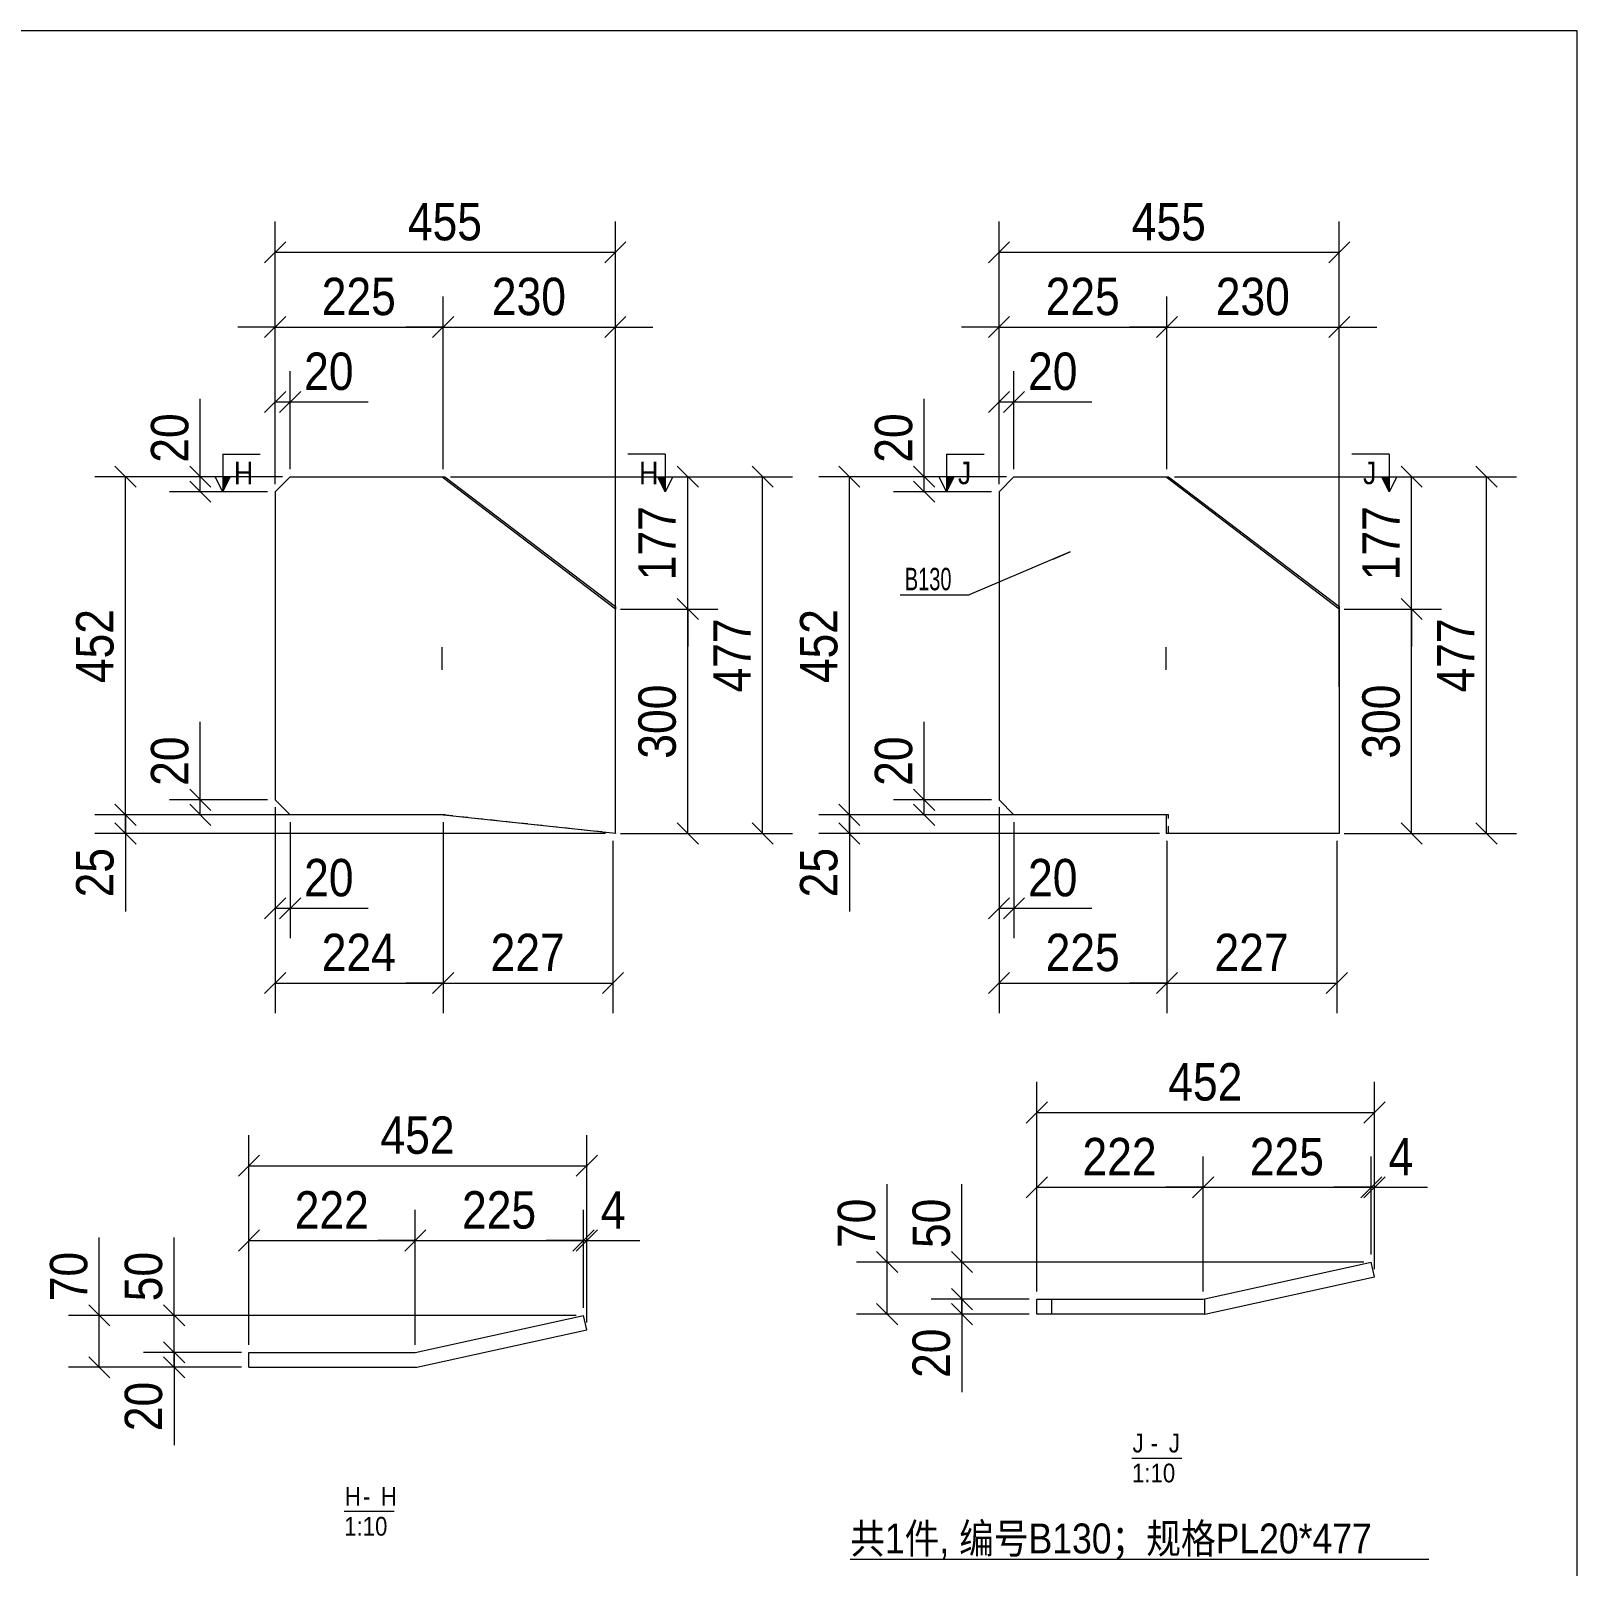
# Model space of a CAD drawing. Header units: inches. Extents: x 0 to 1938, y -2180 to 0.
# Drawn here: x 1078.4 to 1285, y -1965.2 to -1760 of the extents above; entities that cross this region are included whole.
import ezdxf

# ---------------------------------------------------------------- set-up
doc = ezdxf.new("R2010")
doc.units = ezdxf.units.IN
doc.header["$MEASUREMENT"] = 0
for name, pattern in [('XKITLINE00', [0]), ('XKITLINE01', [4, 1, -1, 1, -1]), ('XKITLINE03', [6, 3, -1, 1, -1])]:
    doc.linetypes.add(name, pattern=pattern)
for name, color, linetype, lineweight in [('DrawingSheet', 5, 'Continuous', 0), ('OtherObjectType', 1, 'Continuous', 0), ('Part', 2, 'Continuous', 0), ('PartMark', 3, 'Continuous', 0), ('Section', 6, 'Continuous', 0), ('Z-DIMENSIONS', 1, 'Continuous', 0)]:
    doc.layers.add(name, color=color, linetype=linetype, lineweight=lineweight)
doc.styles.add('Arial Narrow', font='ARIAL.TTF')
doc.styles.add('romsim', font='ARIAL.TTF')
doc.styles.add('宋体', font='ARIAL.TTF')

# ---------------------------------------------------------------- blocks, each defined once
blk = doc.blocks.new('*A1985')
at = {"layer": 'Part', "color": 2, "linetype": 'XKITLINE00', "lineweight": 0}
for p, q in [((479.72, 248.33), (502.21, 253.28)), ((502.64, 251.33), (502.21, 253.28)), ((479.94, 246.33), (502.64, 251.33)), ((457.49, 246.33), (457.49, 248.33)), ((457.49, 248.33), (479.72, 248.33)), ((457.49, 246.33), (479.94, 246.33))]:
    blk.add_line(p, q, dxfattribs=at)
blk = doc.blocks.new('*A1986')
at = {"layer": 'Part', "color": 2, "linetype": 'XKITLINE00', "lineweight": 0}
for p, q in [((460.99, 363.4), (462.99, 365.4)), ((462.99, 365.4), (483.66, 365.4)), ((483.49, 365.2), (483.33, 365.4)), ((506.47, 347.7), (483.49, 365.2)), ((483.66, 365.4), (506.47, 348.04)), ((460.99, 363.4), (460.99, 322.2)), ((506.47, 348.04), (506.47, 347.7)), ((506.47, 317.7), (506.47, 347.7)), ((462.99, 320.2), (460.99, 322.2)), ((483.33, 320.2), (462.99, 320.2)), ((483.39, 320.2), (483.33, 320.2)), ((483.49, 320.17), (483.39, 320.2)), ((506.47, 317.7), (483.49, 320.17))]:
    blk.add_line(p, q, dxfattribs=at)
at = {"layer": 'Part', "color": 1, "linetype": 'XKITLINE03', "lineweight": 0}
blk.add_line((483.33, 339.59), (483.33, 343.51), dxfattribs=at)
at = {"layer": 'Part', "color": 6, "linetype": 'XKITLINE01', "lineweight": 0}
for p, q in [((483.49, 320.2), (483.39, 320.2)), ((483.77, 320.2), (483.39, 320.2)), ((483.77, 320.2), (506.47, 317.75)), ((506.47, 317.75), (506.47, 317.7))]:
    blk.add_line(p, q, dxfattribs=at)
blk = doc.blocks.new('*A1996')
at = {"layer": 'Part', "color": 2, "linetype": 'XKITLINE00', "lineweight": 0}
for p, q in [((559.74, 365.4), (557.74, 363.4)), ((559.74, 365.4), (580.41, 365.4)), ((580.24, 365.2), (580.08, 365.4)), ((603.22, 347.7), (580.24, 365.2)), ((580.41, 365.4), (603.22, 348.04)), ((557.74, 363.4), (557.74, 322.2)), ((603.22, 348.04), (603.22, 317.7)), ((559.74, 320.2), (557.74, 322.2)), ((580.08, 320.2), (559.74, 320.2)), ((580.08, 320.2), (580.08, 317.7)), ((603.22, 317.7), (580.08, 317.7))]:
    blk.add_line(p, q, dxfattribs=at)
at = {"layer": 'Part', "color": 1, "linetype": 'XKITLINE03', "lineweight": 0}
blk.add_line((580.08, 339.59), (580.08, 343.51), dxfattribs=at)
at = {"layer": 'Part', "color": 6, "linetype": 'XKITLINE01', "lineweight": 0}
for p, q in [((580.41, 320.2), (580.08, 320.2)), ((580.41, 317.7), (580.41, 320.2))]:
    blk.add_line(p, q, dxfattribs=at)
blk = doc.blocks.new('*A1997')
at = {"layer": 'Part', "color": 2, "linetype": 'XKITLINE00', "lineweight": 0}
for p, q in [((585.02, 255.45), (607.5, 260.4)), ((607.93, 258.45), (607.5, 260.4)), ((585.23, 253.45), (607.93, 258.45)), ((562.78, 255.45), (585.02, 255.45)), ((562.78, 253.45), (562.78, 255.45)), ((564.78, 253.45), (564.78, 255.45)), ((585.23, 253.45), (585.23, 255.5)), ((585.23, 253.45), (562.78, 253.45))]:
    blk.add_line(p, q, dxfattribs=at)
blk = doc.blocks.new('*A2003')
at = {"layer": 'DrawingSheet', "color": 5, "linetype": 'XKITLINE00', "lineweight": 0}
for p, q in [((635, 425), (5, 425)), ((635, 5), (635, 425))]:
    blk.add_line(p, q, dxfattribs=at)
blk = doc.blocks.new('*A2129')
at = {"layer": 'Z-DIMENSIONS', "color": 4, "linetype": 'XKITLINE00', "lineweight": 0}
for p, q in [((437.49, 253.28), (437.49, 263.7)), ((437.49, 253.28), (437.49, 263.7)), ((436.08, 254.7), (438.91, 251.87)), ((501.21, 253.28), (433.39, 253.28)), ((437.49, 246.33), (437.49, 253.28)), ((456.49, 246.33), (433.39, 246.33)), ((436.08, 247.74), (438.91, 244.92))]:
    blk.add_line(p, q, dxfattribs=at)
at = {"layer": 'Z-DIMENSIONS', "color": 7}
for p in [(437.49, 253.28), (437.49, 246.33)]:
    blk.add_point(p, dxfattribs=at)
at = {"layer": 'Z-DIMENSIONS', "color": 7, "style": 'Arial Narrow', "width": 0.85}
blk.add_text('70', height=5, rotation=90.0002, dxfattribs=at).set_placement((435.89, 255.16))
blk = doc.blocks.new('*A2130')
at = {"layer": 'Z-DIMENSIONS', "color": 4, "linetype": 'XKITLINE00', "lineweight": 0}
for p, q in [((447.49, 248.33), (447.49, 253.33)), ((456.49, 248.33), (443.39, 248.33)), ((446.08, 249.74), (448.91, 246.92)), ((447.49, 246.33), (447.49, 248.33)), ((456.49, 246.33), (443.39, 246.33)), ((446.08, 247.74), (448.91, 244.92)), ((447.49, 246.33), (447.49, 235.91)), ((447.49, 246.33), (447.49, 235.91))]:
    blk.add_line(p, q, dxfattribs=at)
at = {"layer": 'Z-DIMENSIONS', "color": 7}
for p in [(447.49, 248.33), (447.49, 246.33)]:
    blk.add_point(p, dxfattribs=at)
at = {"layer": 'Z-DIMENSIONS', "color": 7, "style": 'Arial Narrow', "width": 0.85}
blk.add_text('20', height=5, rotation=90.0002, dxfattribs=at).set_placement((445.89, 237.79))
blk = doc.blocks.new('*A2131')
at = {"layer": 'Z-DIMENSIONS', "color": 4, "linetype": 'XKITLINE00', "lineweight": 0}
for p, q in [((447.49, 253.28), (447.49, 263.7)), ((447.49, 253.28), (447.49, 263.7)), ((446.08, 254.7), (448.91, 251.87)), ((501.21, 253.28), (443.39, 253.28)), ((447.49, 248.33), (447.49, 253.28)), ((456.49, 248.33), (443.39, 248.33)), ((446.08, 249.74), (448.91, 246.92)), ((447.49, 248.33), (447.49, 243.33))]:
    blk.add_line(p, q, dxfattribs=at)
at = {"layer": 'Z-DIMENSIONS', "color": 7}
for p in [(447.49, 253.28), (447.49, 248.33)]:
    blk.add_point(p, dxfattribs=at)
at = {"layer": 'Z-DIMENSIONS', "color": 7, "style": 'Arial Narrow', "width": 0.85}
blk.add_text('50', height=5, rotation=90.0002, dxfattribs=at).set_placement((445.89, 255.16))
blk = doc.blocks.new('*A2132')
at = {"layer": 'Z-DIMENSIONS', "color": 4, "linetype": 'XKITLINE00', "lineweight": 0}
for p, q in [((457.49, 249.33), (457.49, 277.38)), ((502.64, 252.33), (502.64, 277.38)), ((458.91, 274.7), (456.08, 271.87)), ((457.49, 273.28), (502.64, 273.28)), ((504.06, 274.7), (501.23, 271.87))]:
    blk.add_line(p, q, dxfattribs=at)
at = {"layer": 'Z-DIMENSIONS', "color": 7}
for p in [(457.49, 273.28), (502.64, 273.28)]:
    blk.add_point(p, dxfattribs=at)
at = {"layer": 'Z-DIMENSIONS', "color": 7, "style": 'Arial Narrow', "width": 0.85}
blk.add_text('452', height=5, dxfattribs=at).set_placement((475.07, 274.88))
blk = doc.blocks.new('*A2133')
at = {"layer": 'Z-DIMENSIONS', "color": 4, "linetype": 'XKITLINE00', "lineweight": 0}
for p, q in [((457.49, 249.33), (457.49, 267.38)), ((479.72, 249.33), (479.72, 267.38)), ((458.91, 264.7), (456.08, 261.87)), ((481.14, 264.7), (478.31, 261.87)), ((457.49, 263.28), (479.72, 263.28)), ((479.72, 263.28), (484.72, 263.28))]:
    blk.add_line(p, q, dxfattribs=at)
at = {"layer": 'Z-DIMENSIONS', "color": 7}
for p in [(457.49, 263.28), (479.72, 263.28)]:
    blk.add_point(p, dxfattribs=at)
at = {"layer": 'Z-DIMENSIONS', "color": 7, "style": 'Arial Narrow', "width": 0.85}
blk.add_text('222', height=5, dxfattribs=at).set_placement((463.61, 264.88))
blk = doc.blocks.new('*A2134')
at = {"layer": 'Z-DIMENSIONS', "color": 4, "linetype": 'XKITLINE00', "lineweight": 0}
for p, q in [((479.72, 249.33), (479.72, 267.38)), ((502.21, 254.28), (502.21, 267.38)), ((481.14, 264.7), (478.31, 261.87)), ((503.62, 264.7), (500.8, 261.87)), ((479.72, 263.28), (474.72, 263.28)), ((479.72, 263.28), (502.21, 263.28)), ((502.21, 263.28), (507.21, 263.28))]:
    blk.add_line(p, q, dxfattribs=at)
at = {"layer": 'Z-DIMENSIONS', "color": 7}
for p in [(479.72, 263.28), (502.21, 263.28)]:
    blk.add_point(p, dxfattribs=at)
at = {"layer": 'Z-DIMENSIONS', "color": 7, "style": 'Arial Narrow', "width": 0.85}
blk.add_text('225', height=5, dxfattribs=at).set_placement((485.97, 264.88))
blk = doc.blocks.new('*A2135')
at = {"layer": 'Z-DIMENSIONS', "color": 4, "linetype": 'XKITLINE00', "lineweight": 0}
for p, q in [((502.21, 254.28), (502.21, 267.38)), ((502.64, 252.33), (502.64, 267.38)), ((503.62, 264.7), (500.8, 261.87)), ((504.06, 264.7), (501.23, 261.87)), ((502.21, 263.28), (497.21, 263.28)), ((502.21, 263.28), (502.64, 263.28)), ((502.64, 263.28), (509.72, 263.28)), ((502.64, 263.28), (509.72, 263.28))]:
    blk.add_line(p, q, dxfattribs=at)
at = {"layer": 'Z-DIMENSIONS', "color": 7}
for p in [(502.21, 263.28), (502.64, 263.28)]:
    blk.add_point(p, dxfattribs=at)
at = {"layer": 'Z-DIMENSIONS', "color": 7, "style": 'Arial Narrow', "width": 0.85}
blk.add_text('4', height=5, dxfattribs=at).set_placement((504.52, 264.88))
blk = doc.blocks.new('*A2136')
at = {"layer": 'OtherObjectType', "color": 6, "linetype": 'XKITLINE00', "lineweight": 0}
blk.add_line((470.22, 227.08), (476.88, 227.08), dxfattribs=at)
at = {"layer": 'OtherObjectType', "color": 6, "style": 'Arial Narrow', "width": 0.85}
for s, p in [('H', (470.3, 227.83)), ('H', (475.13, 227.83)), ('-', (472.72, 227.83)), ('1:10', (470.22, 223.83))]:
    blk.add_text(s, height=2.5, dxfattribs=at).set_placement(p)
blk = doc.blocks.new('*A2137')
at = {"layer": 'Z-DIMENSIONS', "color": 4, "linetype": 'XKITLINE00', "lineweight": 0}
for p, q in [((524.73, 366.81), (527.56, 363.99)), ((484.44, 365.4), (530.14, 365.4)), ((526.14, 317.7), (526.14, 365.4)), ((524.73, 319.11), (527.56, 316.29)), ((507.14, 317.7), (530.14, 317.7))]:
    blk.add_line(p, q, dxfattribs=at)
at = {"layer": 'Z-DIMENSIONS', "color": 7}
for p in [(526.14, 365.4), (526.14, 317.7)]:
    blk.add_point(p, dxfattribs=at)
at = {"layer": 'Z-DIMENSIONS', "color": 7, "style": 'Arial Narrow', "width": 0.85}
blk.add_text('477', height=5, rotation=90.0002, dxfattribs=at).set_placement((524.54, 336.55))
blk = doc.blocks.new('*A2138')
at = {"layer": 'Z-DIMENSIONS', "color": 4, "linetype": 'XKITLINE00', "lineweight": 0}
for p, q in [((516.14, 347.7), (516.14, 352.7)), ((507.14, 347.7), (520.14, 347.7)), ((514.73, 349.11), (517.56, 346.29)), ((516.14, 317.7), (516.14, 347.7)), ((514.73, 319.11), (517.56, 316.29)), ((507.14, 317.7), (520.14, 317.7))]:
    blk.add_line(p, q, dxfattribs=at)
at = {"layer": 'Z-DIMENSIONS', "color": 7}
for p in [(516.14, 347.7), (516.14, 317.7)]:
    blk.add_point(p, dxfattribs=at)
at = {"layer": 'Z-DIMENSIONS', "color": 7, "style": 'Arial Narrow', "width": 0.85}
blk.add_text('300', height=5, rotation=90.0002, dxfattribs=at).set_placement((514.54, 327.7))
blk = doc.blocks.new('*A2139')
at = {"layer": 'Z-DIMENSIONS', "color": 4, "linetype": 'XKITLINE00', "lineweight": 0}
for p, q in [((514.73, 366.81), (517.56, 363.99)), ((484.44, 365.4), (520.14, 365.4)), ((516.14, 347.7), (516.14, 365.4)), ((507.14, 347.7), (520.14, 347.7)), ((514.73, 349.11), (517.56, 346.29)), ((516.14, 347.7), (516.14, 342.7))]:
    blk.add_line(p, q, dxfattribs=at)
at = {"layer": 'Z-DIMENSIONS', "color": 7}
for p in [(516.14, 365.4), (516.14, 347.7)]:
    blk.add_point(p, dxfattribs=at)
at = {"layer": 'Z-DIMENSIONS', "color": 7, "style": 'Arial Narrow', "width": 0.85}
blk.add_text('177', height=5, rotation=90.0002, dxfattribs=at).set_placement((514.54, 351.55))
blk = doc.blocks.new('*A2140')
at = {"layer": 'Z-DIMENSIONS', "color": 4, "linetype": 'XKITLINE00', "lineweight": 0}
for p, q in [((440.99, 320.2), (440.99, 325.2)), ((439.58, 321.61), (442.41, 318.79)), ((482.44, 320.2), (436.89, 320.2)), ((439.58, 319.11), (442.41, 316.29)), ((440.99, 317.7), (440.99, 320.2)), ((505.14, 317.7), (436.89, 317.7)), ((440.99, 317.7), (440.99, 307.29)), ((440.99, 317.7), (440.99, 307.29))]:
    blk.add_line(p, q, dxfattribs=at)
at = {"layer": 'Z-DIMENSIONS', "color": 7}
for p in [(440.99, 320.2), (440.99, 317.7)]:
    blk.add_point(p, dxfattribs=at)
at = {"layer": 'Z-DIMENSIONS', "color": 7, "style": 'Arial Narrow', "width": 0.85}
blk.add_text('25', height=5, rotation=90.0002, dxfattribs=at).set_placement((439.39, 309.16))
blk = doc.blocks.new('*A2141')
at = {"layer": 'Z-DIMENSIONS', "color": 4, "linetype": 'XKITLINE00', "lineweight": 0}
for p, q in [((439.58, 366.81), (442.41, 363.99)), ((461.99, 365.4), (436.89, 365.4)), ((440.99, 320.2), (440.99, 365.4)), ((439.58, 321.61), (442.41, 318.79)), ((482.44, 320.2), (436.89, 320.2)), ((440.99, 320.2), (440.99, 315.2))]:
    blk.add_line(p, q, dxfattribs=at)
at = {"layer": 'Z-DIMENSIONS', "color": 7}
for p in [(440.99, 365.4), (440.99, 320.2)]:
    blk.add_point(p, dxfattribs=at)
at = {"layer": 'Z-DIMENSIONS', "color": 7, "style": 'Arial Narrow', "width": 0.85}
blk.add_text('452', height=5, rotation=90.0002, dxfattribs=at).set_placement((439.39, 337.8))
blk = doc.blocks.new('*A2142')
at = {"layer": 'Z-DIMENSIONS', "color": 4, "linetype": 'XKITLINE00', "lineweight": 0}
for p, q in [((460.99, 321.2), (460.99, 293.7)), ((483.44, 319.2), (483.44, 293.7)), ((462.41, 299.11), (459.58, 296.29)), ((460.99, 297.7), (483.44, 297.7)), ((484.86, 299.11), (482.03, 296.29)), ((483.44, 297.7), (488.44, 297.7))]:
    blk.add_line(p, q, dxfattribs=at)
at = {"layer": 'Z-DIMENSIONS', "color": 7}
for p in [(460.99, 297.7), (483.44, 297.7)]:
    blk.add_point(p, dxfattribs=at)
at = {"layer": 'Z-DIMENSIONS', "color": 7, "style": 'Arial Narrow', "width": 0.85}
blk.add_text('224', height=5, dxfattribs=at).set_placement((467.22, 299.3))
blk = doc.blocks.new('*A2143')
at = {"layer": 'Z-DIMENSIONS', "color": 4, "linetype": 'XKITLINE00', "lineweight": 0}
for p, q in [((483.44, 319.2), (483.44, 293.7)), ((506.14, 316.7), (506.14, 293.7)), ((483.44, 297.7), (478.44, 297.7)), ((484.86, 299.11), (482.03, 296.29)), ((483.44, 297.7), (506.14, 297.7)), ((507.56, 299.11), (504.73, 296.29))]:
    blk.add_line(p, q, dxfattribs=at)
at = {"layer": 'Z-DIMENSIONS', "color": 7}
for p in [(483.44, 297.7), (506.14, 297.7)]:
    blk.add_point(p, dxfattribs=at)
at = {"layer": 'Z-DIMENSIONS', "color": 7, "style": 'Arial Narrow', "width": 0.85}
blk.add_text('227', height=5, dxfattribs=at).set_placement((489.79, 299.3))
blk = doc.blocks.new('*A2144')
at = {"layer": 'Z-DIMENSIONS', "color": 4, "linetype": 'XKITLINE00', "lineweight": 0}
for p, q in [((450.99, 365.4), (450.99, 375.82)), ((450.99, 365.4), (450.99, 375.82)), ((449.58, 366.81), (452.41, 363.99)), ((461.99, 365.4), (446.89, 365.4)), ((449.58, 364.81), (452.41, 361.99)), ((450.99, 363.4), (450.99, 365.4)), ((459.99, 363.4), (446.89, 363.4))]:
    blk.add_line(p, q, dxfattribs=at)
at = {"layer": 'Z-DIMENSIONS', "color": 7}
for p in [(450.99, 365.4), (450.99, 363.4)]:
    blk.add_point(p, dxfattribs=at)
at = {"layer": 'Z-DIMENSIONS', "color": 7, "style": 'Arial Narrow', "width": 0.85}
blk.add_text('20', height=5, rotation=90.0002, dxfattribs=at).set_placement((449.39, 367.27))
blk = doc.blocks.new('*A2145')
at = {"layer": 'Z-DIMENSIONS', "color": 4, "linetype": 'XKITLINE00', "lineweight": 0}
for p, q in [((450.99, 322.2), (450.99, 332.62)), ((450.99, 322.2), (450.99, 332.62)), ((449.58, 323.61), (452.41, 320.79)), ((459.99, 322.2), (446.89, 322.2)), ((449.58, 321.61), (452.41, 318.79)), ((450.99, 320.2), (450.99, 322.2)), ((461.99, 320.2), (446.89, 320.2))]:
    blk.add_line(p, q, dxfattribs=at)
at = {"layer": 'Z-DIMENSIONS', "color": 7}
for p in [(450.99, 322.2), (450.99, 320.2)]:
    blk.add_point(p, dxfattribs=at)
at = {"layer": 'Z-DIMENSIONS', "color": 7, "style": 'Arial Narrow', "width": 0.85}
blk.add_text('20', height=5, rotation=90.0002, dxfattribs=at).set_placement((449.39, 324.07))
blk = doc.blocks.new('*A2146')
at = {"layer": 'Z-DIMENSIONS', "color": 4, "linetype": 'XKITLINE00', "lineweight": 0}
for p, q in [((460.99, 321.2), (460.99, 303.7)), ((462.99, 319.2), (462.99, 303.7)), ((462.41, 309.11), (459.58, 306.29)), ((464.41, 309.11), (461.58, 306.29)), ((460.99, 307.7), (462.99, 307.7)), ((462.99, 307.7), (473.41, 307.7)), ((462.99, 307.7), (473.41, 307.7))]:
    blk.add_line(p, q, dxfattribs=at)
at = {"layer": 'Z-DIMENSIONS', "color": 7}
for p in [(460.99, 307.7), (462.99, 307.7)]:
    blk.add_point(p, dxfattribs=at)
at = {"layer": 'Z-DIMENSIONS', "color": 7, "style": 'Arial Narrow', "width": 0.85}
blk.add_text('20', height=5, dxfattribs=at).set_placement((464.87, 309.3))
blk = doc.blocks.new('*A2147')
at = {"layer": 'Z-DIMENSIONS', "color": 4, "linetype": 'XKITLINE00', "lineweight": 0}
for p, q in [((460.99, 364.4), (460.99, 379.5)), ((462.99, 366.4), (462.99, 379.5)), ((462.41, 376.81), (459.58, 373.99)), ((464.41, 376.81), (461.58, 373.99)), ((460.99, 375.4), (462.99, 375.4)), ((462.99, 375.4), (473.41, 375.4)), ((462.99, 375.4), (473.41, 375.4))]:
    blk.add_line(p, q, dxfattribs=at)
at = {"layer": 'Z-DIMENSIONS', "color": 7}
for p in [(460.99, 375.4), (462.99, 375.4)]:
    blk.add_point(p, dxfattribs=at)
at = {"layer": 'Z-DIMENSIONS', "color": 7, "style": 'Arial Narrow', "width": 0.85}
blk.add_text('20', height=5, dxfattribs=at).set_placement((464.87, 377))
blk = doc.blocks.new('*A2148')
at = {"layer": 'Z-DIMENSIONS', "color": 4, "linetype": 'XKITLINE00', "lineweight": 0}
for p, q in [((483.44, 366.4), (483.44, 389.5)), ((506.47, 344.35), (506.47, 389.5)), ((484.86, 386.81), (482.03, 383.99)), ((507.88, 386.81), (505.05, 383.99)), ((483.44, 385.4), (478.44, 385.4)), ((483.44, 385.4), (506.47, 385.4)), ((506.47, 385.4), (511.47, 385.4))]:
    blk.add_line(p, q, dxfattribs=at)
at = {"layer": 'Z-DIMENSIONS', "color": 7}
for p in [(483.44, 385.4), (506.47, 385.4)]:
    blk.add_point(p, dxfattribs=at)
at = {"layer": 'Z-DIMENSIONS', "color": 7, "style": 'Arial Narrow', "width": 0.85}
blk.add_text('230', height=5, dxfattribs=at).set_placement((489.96, 387))
blk = doc.blocks.new('*A2149')
at = {"layer": 'Z-DIMENSIONS', "color": 4, "linetype": 'XKITLINE00', "lineweight": 0}
for p, q in [((460.99, 364.4), (460.99, 389.5)), ((483.44, 366.4), (483.44, 389.5)), ((462.41, 386.81), (459.58, 383.99)), ((484.86, 386.81), (482.03, 383.99)), ((460.99, 385.4), (455.99, 385.4)), ((460.99, 385.4), (483.44, 385.4)), ((483.44, 385.4), (488.44, 385.4))]:
    blk.add_line(p, q, dxfattribs=at)
at = {"layer": 'Z-DIMENSIONS', "color": 7}
for p in [(460.99, 385.4), (483.44, 385.4)]:
    blk.add_point(p, dxfattribs=at)
at = {"layer": 'Z-DIMENSIONS', "color": 7, "style": 'Arial Narrow', "width": 0.85}
blk.add_text('225', height=5, dxfattribs=at).set_placement((467.22, 387))
blk = doc.blocks.new('*A2150')
at = {"layer": 'Z-DIMENSIONS', "color": 4, "linetype": 'XKITLINE00', "lineweight": 0}
for p, q in [((460.99, 364.4), (460.99, 399.5)), ((506.47, 337.61), (506.47, 399.5)), ((462.41, 396.81), (459.58, 393.99)), ((507.88, 396.81), (505.05, 393.99)), ((460.99, 395.4), (506.47, 395.4))]:
    blk.add_line(p, q, dxfattribs=at)
at = {"layer": 'Z-DIMENSIONS', "color": 7}
for p in [(460.99, 395.4), (506.47, 395.4)]:
    blk.add_point(p, dxfattribs=at)
at = {"layer": 'Z-DIMENSIONS', "color": 7, "style": 'Arial Narrow', "width": 0.85}
blk.add_text('455', height=5, dxfattribs=at).set_placement((478.73, 397))
blk = doc.blocks.new('*A2151')
at = {"layer": 'Section'}
for points in [[(454.99, 365.4), (453.99, 363.4), (453.99, 365.4)], [(513.14, 365.4), (513.14, 363.4), (512.14, 365.4)]]:
    blk.add_hatch(color=6, dxfattribs=at).paths.add_polyline_path(points, flags=17)
at = {"layer": 'Section', "color": 6, "linetype": 'XKITLINE00', "lineweight": 0}
for p, q in [((453.99, 368.4), (458.99, 368.4)), ((453.99, 368.4), (453.99, 363.4)), ((513.14, 368.4), (508.14, 368.4)), ((513.14, 368.4), (513.14, 363.4)), ((453.99, 363.4), (452.99, 365.4)), ((454.99, 365.4), (452.99, 365.4)), ((453.99, 363.4), (454.99, 365.4)), ((512.14, 365.4), (514.14, 365.4)), ((513.14, 363.4), (512.14, 365.4)), ((514.14, 365.4), (513.14, 363.4))]:
    blk.add_line(p, q, dxfattribs=at)
at = {"layer": 'Section', "color": 6, "style": '宋体', "width": 0.85}
for p in [(455.49, 364.4), (509.64, 364.4)]:
    blk.add_text('H', height=3, dxfattribs=at).set_placement(p)
blk = doc.blocks.new('*A2213')
at = {"layer": 'OtherObjectType', "color": 6, "linetype": 'XKITLINE00', "lineweight": 0}
blk.add_line((537.86, 220.7), (615.17, 220.7), dxfattribs=at)
at = {"layer": 'OtherObjectType', "color": 3, "style": '宋体', "width": 0.85}
blk.add_text('共1件, 编号B130；规格PL20*477', height=4, dxfattribs=at).set_placement((537.86, 221.45))
blk = doc.blocks.new('*A2214')
at = {"layer": 'Z-DIMENSIONS', "color": 4, "linetype": 'XKITLINE00', "lineweight": 0}
for p, q in [((621.48, 366.81), (624.31, 363.99)), ((581.19, 365.4), (626.89, 365.4)), ((622.89, 317.7), (622.89, 365.4)), ((621.48, 319.11), (624.31, 316.29)), ((603.89, 317.7), (626.89, 317.7))]:
    blk.add_line(p, q, dxfattribs=at)
at = {"layer": 'Z-DIMENSIONS', "color": 7}
for p in [(622.89, 365.4), (622.89, 317.7)]:
    blk.add_point(p, dxfattribs=at)
at = {"layer": 'Z-DIMENSIONS', "color": 7, "style": 'Arial Narrow', "width": 0.85}
blk.add_text('477', height=5, rotation=90.0002, dxfattribs=at).set_placement((621.29, 336.55))
blk = doc.blocks.new('*A2215')
at = {"layer": 'Z-DIMENSIONS', "color": 4, "linetype": 'XKITLINE00', "lineweight": 0}
for p, q in [((612.89, 347.7), (612.89, 352.7)), ((603.89, 347.7), (616.89, 347.7)), ((611.48, 349.11), (614.31, 346.29)), ((612.89, 317.7), (612.89, 347.7)), ((611.48, 319.11), (614.31, 316.29)), ((603.89, 317.7), (616.89, 317.7))]:
    blk.add_line(p, q, dxfattribs=at)
at = {"layer": 'Z-DIMENSIONS', "color": 7}
for p in [(612.89, 347.7), (612.89, 317.7)]:
    blk.add_point(p, dxfattribs=at)
at = {"layer": 'Z-DIMENSIONS', "color": 7, "style": 'Arial Narrow', "width": 0.85}
blk.add_text('300', height=5, rotation=90.0002, dxfattribs=at).set_placement((611.29, 327.7))
blk = doc.blocks.new('*A2216')
at = {"layer": 'Z-DIMENSIONS', "color": 4, "linetype": 'XKITLINE00', "lineweight": 0}
for p, q in [((611.48, 366.81), (614.31, 363.99)), ((581.19, 365.4), (616.89, 365.4)), ((612.89, 347.7), (612.89, 365.4)), ((603.89, 347.7), (616.89, 347.7)), ((611.48, 349.11), (614.31, 346.29)), ((612.89, 347.7), (612.89, 342.7))]:
    blk.add_line(p, q, dxfattribs=at)
at = {"layer": 'Z-DIMENSIONS', "color": 7}
for p in [(612.89, 365.4), (612.89, 347.7)]:
    blk.add_point(p, dxfattribs=at)
at = {"layer": 'Z-DIMENSIONS', "color": 7, "style": 'Arial Narrow', "width": 0.85}
blk.add_text('177', height=5, rotation=90.0002, dxfattribs=at).set_placement((611.29, 351.55))
blk = doc.blocks.new('*A2217')
at = {"layer": 'Z-DIMENSIONS', "color": 4, "linetype": 'XKITLINE00', "lineweight": 0}
for p, q in [((537.74, 320.2), (537.74, 325.2)), ((536.33, 321.61), (539.16, 318.79)), ((579.19, 320.2), (533.64, 320.2)), ((536.33, 319.11), (539.16, 316.29)), ((537.74, 317.7), (537.74, 320.2)), ((579.19, 317.7), (533.64, 317.7)), ((537.74, 317.7), (537.74, 307.28)), ((537.74, 317.7), (537.74, 307.28))]:
    blk.add_line(p, q, dxfattribs=at)
at = {"layer": 'Z-DIMENSIONS', "color": 7}
for p in [(537.74, 320.2), (537.74, 317.7)]:
    blk.add_point(p, dxfattribs=at)
at = {"layer": 'Z-DIMENSIONS', "color": 7, "style": 'Arial Narrow', "width": 0.85}
blk.add_text('25', height=5, rotation=90.0002, dxfattribs=at).set_placement((536.14, 309.16))
blk = doc.blocks.new('*A2218')
at = {"layer": 'Z-DIMENSIONS', "color": 4, "linetype": 'XKITLINE00', "lineweight": 0}
for p, q in [((536.33, 366.81), (539.16, 363.99)), ((558.74, 365.4), (533.64, 365.4)), ((537.74, 320.2), (537.74, 365.4)), ((536.33, 321.61), (539.16, 318.79)), ((579.19, 320.2), (533.64, 320.2)), ((537.74, 320.2), (537.74, 315.2))]:
    blk.add_line(p, q, dxfattribs=at)
at = {"layer": 'Z-DIMENSIONS', "color": 7}
for p in [(537.74, 365.4), (537.74, 320.2)]:
    blk.add_point(p, dxfattribs=at)
at = {"layer": 'Z-DIMENSIONS', "color": 7, "style": 'Arial Narrow', "width": 0.85}
blk.add_text('452', height=5, rotation=90.0002, dxfattribs=at).set_placement((536.14, 337.8))
blk = doc.blocks.new('*A2219')
at = {"layer": 'Z-DIMENSIONS', "color": 4, "linetype": 'XKITLINE00', "lineweight": 0}
for p, q in [((557.74, 321.2), (557.74, 293.7)), ((580.19, 316.7), (580.19, 293.7)), ((559.16, 299.11), (556.33, 296.29)), ((557.74, 297.7), (580.19, 297.7)), ((581.61, 299.11), (578.78, 296.29)), ((580.19, 297.7), (585.19, 297.7))]:
    blk.add_line(p, q, dxfattribs=at)
at = {"layer": 'Z-DIMENSIONS', "color": 7}
for p in [(557.74, 297.7), (580.19, 297.7)]:
    blk.add_point(p, dxfattribs=at)
at = {"layer": 'Z-DIMENSIONS', "color": 7, "style": 'Arial Narrow', "width": 0.85}
blk.add_text('225', height=5, dxfattribs=at).set_placement((563.97, 299.3))
blk = doc.blocks.new('*A2220')
at = {"layer": 'Z-DIMENSIONS', "color": 4, "linetype": 'XKITLINE00', "lineweight": 0}
for p, q in [((580.19, 316.7), (580.19, 293.7)), ((602.89, 316.7), (602.89, 293.7)), ((580.19, 297.7), (575.19, 297.7)), ((581.61, 299.11), (578.78, 296.29)), ((580.19, 297.7), (602.89, 297.7)), ((604.31, 299.11), (601.48, 296.29))]:
    blk.add_line(p, q, dxfattribs=at)
at = {"layer": 'Z-DIMENSIONS', "color": 7}
for p in [(580.19, 297.7), (602.89, 297.7)]:
    blk.add_point(p, dxfattribs=at)
at = {"layer": 'Z-DIMENSIONS', "color": 7, "style": 'Arial Narrow', "width": 0.85}
blk.add_text('227', height=5, dxfattribs=at).set_placement((586.54, 299.3))
blk = doc.blocks.new('*A2221')
at = {"layer": 'Z-DIMENSIONS', "color": 4, "linetype": 'XKITLINE00', "lineweight": 0}
for p, q in [((547.74, 365.4), (547.74, 375.82)), ((547.74, 365.4), (547.74, 375.82)), ((546.33, 366.81), (549.16, 363.99)), ((558.74, 365.4), (543.64, 365.4)), ((546.33, 364.81), (549.16, 361.99)), ((547.74, 363.4), (547.74, 365.4)), ((556.74, 363.4), (543.64, 363.4))]:
    blk.add_line(p, q, dxfattribs=at)
at = {"layer": 'Z-DIMENSIONS', "color": 7}
for p in [(547.74, 365.4), (547.74, 363.4)]:
    blk.add_point(p, dxfattribs=at)
at = {"layer": 'Z-DIMENSIONS', "color": 7, "style": 'Arial Narrow', "width": 0.85}
blk.add_text('20', height=5, rotation=90.0002, dxfattribs=at).set_placement((546.14, 367.27))
blk = doc.blocks.new('*A2222')
at = {"layer": 'Z-DIMENSIONS', "color": 4, "linetype": 'XKITLINE00', "lineweight": 0}
for p, q in [((547.74, 322.2), (547.74, 332.62)), ((547.74, 322.2), (547.74, 332.62)), ((546.33, 323.61), (549.16, 320.79)), ((556.74, 322.2), (543.64, 322.2)), ((546.33, 321.61), (549.16, 318.79)), ((547.74, 320.2), (547.74, 322.2)), ((558.74, 320.2), (543.64, 320.2))]:
    blk.add_line(p, q, dxfattribs=at)
at = {"layer": 'Z-DIMENSIONS', "color": 7}
for p in [(547.74, 322.2), (547.74, 320.2)]:
    blk.add_point(p, dxfattribs=at)
at = {"layer": 'Z-DIMENSIONS', "color": 7, "style": 'Arial Narrow', "width": 0.85}
blk.add_text('20', height=5, rotation=90.0002, dxfattribs=at).set_placement((546.14, 324.07))
blk = doc.blocks.new('*A2223')
at = {"layer": 'Z-DIMENSIONS', "color": 4, "linetype": 'XKITLINE00', "lineweight": 0}
for p, q in [((557.74, 321.2), (557.74, 303.7)), ((559.74, 319.2), (559.74, 303.7)), ((559.16, 309.11), (556.33, 306.29)), ((561.16, 309.11), (558.33, 306.29)), ((557.74, 307.7), (559.74, 307.7)), ((559.74, 307.7), (570.16, 307.7)), ((559.74, 307.7), (570.16, 307.7))]:
    blk.add_line(p, q, dxfattribs=at)
at = {"layer": 'Z-DIMENSIONS', "color": 7}
for p in [(557.74, 307.7), (559.74, 307.7)]:
    blk.add_point(p, dxfattribs=at)
at = {"layer": 'Z-DIMENSIONS', "color": 7, "style": 'Arial Narrow', "width": 0.85}
blk.add_text('20', height=5, dxfattribs=at).set_placement((561.62, 309.3))
blk = doc.blocks.new('*A2224')
at = {"layer": 'Z-DIMENSIONS', "color": 4, "linetype": 'XKITLINE00', "lineweight": 0}
for p, q in [((557.74, 364.4), (557.74, 379.5)), ((559.74, 366.4), (559.74, 379.5)), ((559.16, 376.81), (556.33, 373.99)), ((561.16, 376.81), (558.33, 373.99)), ((557.74, 375.4), (559.74, 375.4)), ((559.74, 375.4), (570.16, 375.4)), ((559.74, 375.4), (570.16, 375.4))]:
    blk.add_line(p, q, dxfattribs=at)
at = {"layer": 'Z-DIMENSIONS', "color": 7}
for p in [(557.74, 375.4), (559.74, 375.4)]:
    blk.add_point(p, dxfattribs=at)
at = {"layer": 'Z-DIMENSIONS', "color": 7, "style": 'Arial Narrow', "width": 0.85}
blk.add_text('20', height=5, dxfattribs=at).set_placement((561.62, 377))
blk = doc.blocks.new('*A2225')
at = {"layer": 'Z-DIMENSIONS', "color": 4, "linetype": 'XKITLINE00', "lineweight": 0}
for p, q in [((580.19, 366.4), (580.19, 389.5)), ((603.22, 344.28), (603.22, 389.5)), ((581.61, 386.81), (578.78, 383.99)), ((604.63, 386.81), (601.8, 383.99)), ((580.19, 385.4), (575.19, 385.4)), ((580.19, 385.4), (603.22, 385.4)), ((603.22, 385.4), (608.22, 385.4))]:
    blk.add_line(p, q, dxfattribs=at)
at = {"layer": 'Z-DIMENSIONS', "color": 7}
for p in [(580.19, 385.4), (603.22, 385.4)]:
    blk.add_point(p, dxfattribs=at)
at = {"layer": 'Z-DIMENSIONS', "color": 7, "style": 'Arial Narrow', "width": 0.85}
blk.add_text('230', height=5, dxfattribs=at).set_placement((586.71, 387))
blk = doc.blocks.new('*A2226')
at = {"layer": 'Z-DIMENSIONS', "color": 4, "linetype": 'XKITLINE00', "lineweight": 0}
for p, q in [((557.74, 364.4), (557.74, 389.5)), ((580.19, 366.4), (580.19, 389.5)), ((559.16, 386.81), (556.33, 383.99)), ((581.61, 386.81), (578.78, 383.99)), ((557.74, 385.4), (552.74, 385.4)), ((557.74, 385.4), (580.19, 385.4)), ((580.19, 385.4), (585.19, 385.4))]:
    blk.add_line(p, q, dxfattribs=at)
at = {"layer": 'Z-DIMENSIONS', "color": 7}
for p in [(557.74, 385.4), (580.19, 385.4)]:
    blk.add_point(p, dxfattribs=at)
at = {"layer": 'Z-DIMENSIONS', "color": 7, "style": 'Arial Narrow', "width": 0.85}
blk.add_text('225', height=5, dxfattribs=at).set_placement((563.97, 387))
blk = doc.blocks.new('*A2227')
at = {"layer": 'Z-DIMENSIONS', "color": 4, "linetype": 'XKITLINE00', "lineweight": 0}
for p, q in [((557.74, 364.4), (557.74, 399.5)), ((603.22, 337.3), (603.22, 399.5)), ((559.16, 396.81), (556.33, 393.99)), ((604.63, 396.81), (601.8, 393.99)), ((557.74, 395.4), (603.22, 395.4))]:
    blk.add_line(p, q, dxfattribs=at)
at = {"layer": 'Z-DIMENSIONS', "color": 7}
for p in [(557.74, 395.4), (603.22, 395.4)]:
    blk.add_point(p, dxfattribs=at)
at = {"layer": 'Z-DIMENSIONS', "color": 7, "style": 'Arial Narrow', "width": 0.85}
blk.add_text('455', height=5, dxfattribs=at).set_placement((575.48, 397))
blk = doc.blocks.new('*A2228')
at = {"layer": 'Section'}
for points in [[(551.74, 365.4), (550.74, 363.4), (550.74, 365.4)], [(609.89, 365.4), (609.89, 363.4), (608.89, 365.4)]]:
    blk.add_hatch(color=6, dxfattribs=at).paths.add_polyline_path(points, flags=17)
at = {"layer": 'Section', "color": 6, "linetype": 'XKITLINE00', "lineweight": 0}
for p, q in [((550.74, 368.4), (555.74, 368.4)), ((550.74, 368.4), (550.74, 363.4)), ((609.89, 368.4), (604.89, 368.4)), ((609.89, 368.4), (609.89, 363.4)), ((550.74, 363.4), (549.74, 365.4)), ((551.74, 365.4), (549.74, 365.4)), ((550.74, 363.4), (551.74, 365.4)), ((608.89, 365.4), (610.89, 365.4)), ((609.89, 363.4), (608.89, 365.4)), ((610.89, 365.4), (609.89, 363.4))]:
    blk.add_line(p, q, dxfattribs=at)
at = {"layer": 'Section', "color": 6, "style": '宋体', "width": 0.85}
for p in [(552.24, 364.4), (606.39, 364.4)]:
    blk.add_text('J', height=3, dxfattribs=at).set_placement(p)
blk = doc.blocks.new('*A2229')
at = {"layer": 'PartMark', "color": 4, "linetype": 'XKITLINE00', "lineweight": 0}
for p, q in [((567.26, 355.34), (553.74, 349.62)), ((564.96, 354.37), (567.26, 355.34)), ((544.55, 349.62), (553.74, 349.62))]:
    blk.add_line(p, q, dxfattribs=at)
at = {"layer": 'PartMark', "color": 1, "style": 'romsim', "width": 0.6375}
blk.add_text('B130', height=3, dxfattribs=at).set_placement((545.15, 350.22))
blk = doc.blocks.new('*A2230')
at = {"layer": 'Z-DIMENSIONS', "color": 4, "linetype": 'XKITLINE00', "lineweight": 0}
for p, q in [((542.78, 260.4), (542.78, 270.82)), ((542.78, 260.4), (542.78, 270.82)), ((606.5, 260.4), (538.68, 260.4)), ((541.37, 261.81), (544.2, 258.99)), ((542.78, 253.45), (542.78, 260.4)), ((541.37, 254.86), (544.2, 252.03)), ((561.78, 253.45), (538.68, 253.45))]:
    blk.add_line(p, q, dxfattribs=at)
at = {"layer": 'Z-DIMENSIONS', "color": 7}
for p in [(542.78, 260.4), (542.78, 253.45)]:
    blk.add_point(p, dxfattribs=at)
at = {"layer": 'Z-DIMENSIONS', "color": 7, "style": 'Arial Narrow', "width": 0.85}
blk.add_text('70', height=5, rotation=90.0002, dxfattribs=at).set_placement((541.18, 262.28))
blk = doc.blocks.new('*A2231')
at = {"layer": 'Z-DIMENSIONS', "color": 4, "linetype": 'XKITLINE00', "lineweight": 0}
for p, q in [((552.78, 255.45), (552.78, 260.45)), ((551.37, 256.86), (554.2, 254.03)), ((561.78, 255.45), (548.68, 255.45)), ((551.37, 254.86), (554.2, 252.03)), ((552.78, 253.45), (552.78, 255.45)), ((561.78, 253.45), (548.68, 253.45)), ((552.78, 253.45), (552.78, 243.03)), ((552.78, 253.45), (552.78, 243.03))]:
    blk.add_line(p, q, dxfattribs=at)
at = {"layer": 'Z-DIMENSIONS', "color": 7}
for p in [(552.78, 255.45), (552.78, 253.45)]:
    blk.add_point(p, dxfattribs=at)
at = {"layer": 'Z-DIMENSIONS', "color": 7, "style": 'Arial Narrow', "width": 0.85}
blk.add_text('20', height=5, rotation=90.0002, dxfattribs=at).set_placement((551.18, 244.91))
blk = doc.blocks.new('*A2232')
at = {"layer": 'Z-DIMENSIONS', "color": 4, "linetype": 'XKITLINE00', "lineweight": 0}
for p, q in [((552.78, 260.4), (552.78, 270.82)), ((552.78, 260.4), (552.78, 270.82)), ((606.5, 260.4), (548.68, 260.4)), ((551.37, 261.81), (554.2, 258.99)), ((552.78, 255.45), (552.78, 260.4)), ((551.37, 256.86), (554.2, 254.03)), ((561.78, 255.45), (548.68, 255.45)), ((552.78, 255.45), (552.78, 250.45))]:
    blk.add_line(p, q, dxfattribs=at)
at = {"layer": 'Z-DIMENSIONS', "color": 7}
for p in [(552.78, 260.4), (552.78, 255.45)]:
    blk.add_point(p, dxfattribs=at)
at = {"layer": 'Z-DIMENSIONS', "color": 7, "style": 'Arial Narrow', "width": 0.85}
blk.add_text('50', height=5, rotation=90.0002, dxfattribs=at).set_placement((551.18, 262.28))
blk = doc.blocks.new('*A2233')
at = {"layer": 'Z-DIMENSIONS', "color": 4, "linetype": 'XKITLINE00', "lineweight": 0}
for p, q in [((562.78, 256.45), (562.78, 284.5)), ((607.93, 259.45), (607.93, 284.5)), ((564.2, 281.81), (561.37, 278.99)), ((609.35, 281.81), (606.52, 278.99)), ((562.78, 280.4), (607.93, 280.4))]:
    blk.add_line(p, q, dxfattribs=at)
at = {"layer": 'Z-DIMENSIONS', "color": 7}
for p in [(562.78, 280.4), (607.93, 280.4)]:
    blk.add_point(p, dxfattribs=at)
at = {"layer": 'Z-DIMENSIONS', "color": 7, "style": 'Arial Narrow', "width": 0.85}
blk.add_text('452', height=5, dxfattribs=at).set_placement((580.36, 282))
blk = doc.blocks.new('*A2234')
at = {"layer": 'Z-DIMENSIONS', "color": 4, "linetype": 'XKITLINE00', "lineweight": 0}
for p, q in [((562.78, 256.45), (562.78, 274.5)), ((585.02, 256.45), (585.02, 274.5)), ((564.2, 271.81), (561.37, 268.99)), ((586.43, 271.81), (583.6, 268.99)), ((562.78, 270.4), (585.02, 270.4)), ((585.02, 270.4), (590.02, 270.4))]:
    blk.add_line(p, q, dxfattribs=at)
at = {"layer": 'Z-DIMENSIONS', "color": 7}
for p in [(562.78, 270.4), (585.02, 270.4)]:
    blk.add_point(p, dxfattribs=at)
at = {"layer": 'Z-DIMENSIONS', "color": 7, "style": 'Arial Narrow', "width": 0.85}
blk.add_text('222', height=5, dxfattribs=at).set_placement((568.9, 272))
blk = doc.blocks.new('*A2235')
at = {"layer": 'Z-DIMENSIONS', "color": 4, "linetype": 'XKITLINE00', "lineweight": 0}
for p, q in [((585.02, 256.45), (585.02, 274.5)), ((607.5, 261.4), (607.5, 274.5)), ((586.43, 271.81), (583.6, 268.99)), ((608.92, 271.81), (606.09, 268.99)), ((585.02, 270.4), (580.02, 270.4)), ((585.02, 270.4), (607.5, 270.4)), ((607.5, 270.4), (612.5, 270.4))]:
    blk.add_line(p, q, dxfattribs=at)
at = {"layer": 'Z-DIMENSIONS', "color": 7}
for p in [(585.02, 270.4), (607.5, 270.4)]:
    blk.add_point(p, dxfattribs=at)
at = {"layer": 'Z-DIMENSIONS', "color": 7, "style": 'Arial Narrow', "width": 0.85}
blk.add_text('225', height=5, dxfattribs=at).set_placement((591.26, 272))
blk = doc.blocks.new('*A2236')
at = {"layer": 'Z-DIMENSIONS', "color": 4, "linetype": 'XKITLINE00', "lineweight": 0}
for p, q in [((607.5, 261.4), (607.5, 274.5)), ((607.93, 259.45), (607.93, 274.5)), ((608.92, 271.81), (606.09, 268.99)), ((609.35, 271.81), (606.52, 268.99)), ((607.5, 270.4), (602.5, 270.4)), ((607.5, 270.4), (607.93, 270.4)), ((607.93, 270.4), (615.02, 270.4)), ((607.93, 270.4), (615.02, 270.4))]:
    blk.add_line(p, q, dxfattribs=at)
at = {"layer": 'Z-DIMENSIONS', "color": 7}
for p in [(607.5, 270.4), (607.93, 270.4)]:
    blk.add_point(p, dxfattribs=at)
at = {"layer": 'Z-DIMENSIONS', "color": 7, "style": 'Arial Narrow', "width": 0.85}
blk.add_text('4', height=5, dxfattribs=at).set_placement((609.81, 272))
blk = doc.blocks.new('*A2237')
at = {"layer": 'OtherObjectType', "color": 6, "linetype": 'XKITLINE00', "lineweight": 0}
blk.add_line((575.51, 234.2), (582.18, 234.2), dxfattribs=at)
at = {"layer": 'OtherObjectType', "color": 6, "style": 'Arial Narrow', "width": 0.85}
for s, p in [('J', (575.59, 234.95)), ('-', (578.01, 234.95)), ('J', (580.43, 234.95)), ('1:10', (575.51, 230.95))]:
    blk.add_text(s, height=2.5, dxfattribs=at).set_placement(p)
blk = doc.blocks.new('P详图~010 (PL20mm零件图1)')
at = {"lineweight": 0}
for name in ['*A2003', '*A2150', '*A2227', '*A2149', '*A2148', '*A2226', '*A2225', '*A2147', '*A2224', '*A2144', '*A2221', '*A2151', '*A2228', '*A2141', '*A2137', '*A2139', '*A2218', '*A2214', '*A2216', '*A1986', '*A1996', '*A2138', '*A2215', '*A2145', '*A2222', '*A2140', '*A2217', '*A2142', '*A2146', '*A2219', '*A2223', '*A2143', '*A2220', '*A2233', '*A2132', '*A2234', '*A2235', '*A2236', '*A2230', '*A2232', '*A2133', '*A2134', '*A2135', '*A2129', '*A2131', '*A2231', '*A1997', '*A2130', '*A1985', '*A2237', '*A2136', '*A2213']:
    blk.add_blockref(name, (0, 0), dxfattribs=at)
at = {"layer": 'PartMark', "lineweight": 0}
blk.add_blockref('*A2229', (0, 0), dxfattribs=at)

msp = doc.modelspace()

# ---------------------------------------------------------------- block references
msp.add_blockref('P详图~010 (PL20mm零件图1)', (650, -2185))

doc.saveas('drawing.dxf')
